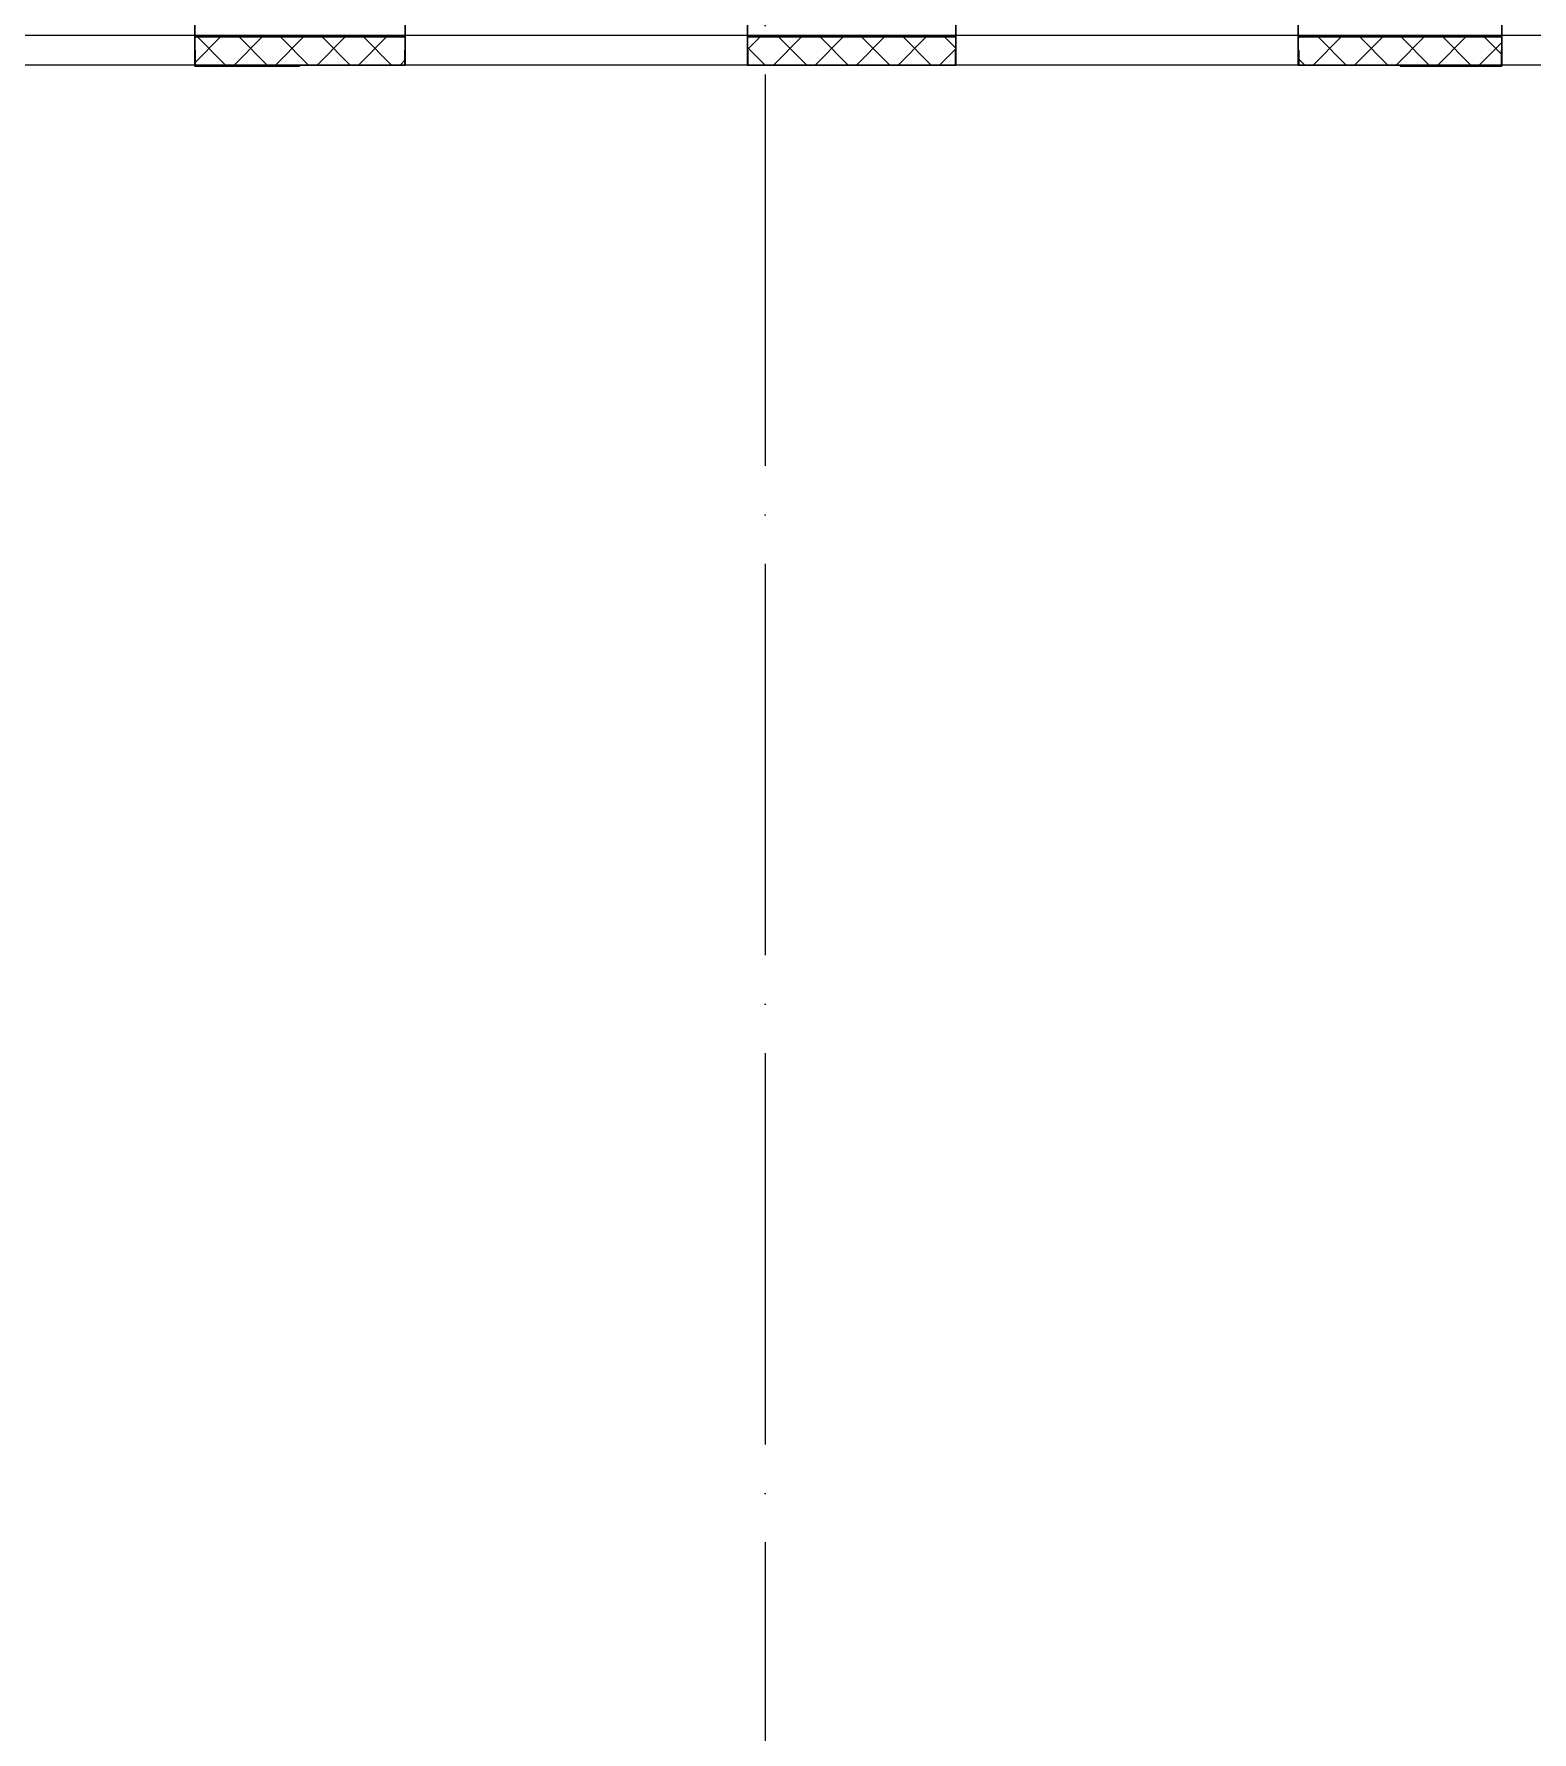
# Model space of a CAD drawing. Header units: millimetres. Extents: x -1073752 to 1436911, y -1379358 to 94781.
# Drawn here: x -1012804 to -1005148, y -891239 to -882562 of the extents above; entities that cross this region are included whole.
import ezdxf

# ---------------------------------------------------------------- set-up
doc = ezdxf.new("R2010")
doc.units = ezdxf.units.MM
doc.linetypes.add('ADSK_Линия сетки', pattern=[25, 20, -2.5, 0, -2.5])
for name, color, linetype, lineweight in [('Оси', 252, 'Continuous', 9), ('Стены внутренние', 7, 'Continuous', 18), ('Стены наружные', 7, 'Continuous', 18), ('Стены штриховка', 7, 'Continuous', 9)]:
    doc.layers.add(name, color=color, linetype=linetype, lineweight=lineweight)

# ---------------------------------------------------------------- blocks, each defined once
blk = doc.blocks.new('1 этаж')
at = {"layer": 'Оси', "color": 251, "linetype": 'ADSK_Линия сетки', "ltscale": 100, "true_color": 0x636466}
blk.add_line((-16655.8, 32206.9), (-16655.8, -33769.9), dxfattribs=at)
at = {"layer": 'Стены внутренние', "color": 251, "lineweight": 30, "true_color": 0x636466}
for p, q in [((-19570.8, 15456.3), (-19570.8, 14906.3)), ((-18495.8, 14906.3), (-18495.8, 15456.3)), ((-16745.8, 15456.3), (-16745.8, 14906.3)), ((-15680.8, 14906.3), (-15680.8, 15456.3)), ((-13930.8, 15456.3), (-13930.8, 14906.3)), ((-12890.8, 14906.3), (-12890.8, 15456.3)), ((-19570.8, 14906.3), (-18495.8, 14906.3)), ((-19570.8, 14896.3), (-19570.8, 14754.3)), ((-18495.8, 14754.3), (-18495.8, 14896.3)), ((-16745.8, 14906.3), (-15680.8, 14906.3)), ((-16745.8, 14896.3), (-16745.8, 14754.3)), ((-15680.8, 14754.3), (-15680.8, 14896.3)), ((-13930.8, 14906.3), (-12890.8, 14906.3)), ((-13930.8, 14896.3), (-13930.8, 14754.3)), ((-12890.8, 14754.3), (-12890.8, 14896.3)), ((-19570.8, 14754.3), (-18495.8, 14754.3)), ((-16745.8, 14754.3), (-15680.8, 14754.3)), ((-13930.8, 14754.3), (-13410.8, 14754.3))]:
    blk.add_line(p, q, dxfattribs=at)
at = {"layer": 'Стены внутренние', "color": 251, "true_color": 0x636466}
for p, q in [((-19570.8, 14906.3), (-21320.8, 14906.3)), ((-16745.8, 14906.3), (-18495.8, 14906.3)), ((-13930.8, 14906.3), (-15680.8, 14906.3)), ((-11140.8, 14906.3), (-12890.8, 14906.3)), ((-19570.8, 14754.3), (-21320.8, 14754.3)), ((-16745.8, 14754.3), (-18495.8, 14754.3)), ((-13930.8, 14754.3), (-15680.8, 14754.3)), ((-11140.8, 14754.3), (-12890.8, 14754.3))]:
    blk.add_line(p, q, dxfattribs=at)
at = {"layer": 'Стены внутренние', "color": 251, "linetype": 'Continuous', "lineweight": 9, "true_color": 0x636466}
for p, q in [((-19568.8, 14768.3), (-19440.9, 14896.3)), ((-19415.1, 14756.3), (-19555.1, 14896.3)), ((-19368.7, 14756.3), (-19228.7, 14896.3)), ((-19202.9, 14756.3), (-19342.9, 14896.3)), ((-19156.6, 14756.3), (-19016.6, 14896.3)), ((-18990.8, 14756.3), (-19130.8, 14896.3)), ((-18944.5, 14756.3), (-18804.5, 14896.3)), ((-18778.7, 14756.3), (-18918.7, 14896.3)), ((-18732.3, 14756.3), (-18592.3, 14896.3)), ((-18566.5, 14756.3), (-18706.5, 14896.3)), ((-16745.8, 14833.6), (-16683.2, 14896.3)), ((-16657.3, 14756.3), (-16745.8, 14844.7)), ((-16611, 14756.3), (-16471, 14896.3)), ((-16445.2, 14756.3), (-16585.2, 14896.3)), ((-16398.9, 14756.3), (-16258.9, 14896.3)), ((-16233.1, 14756.3), (-16373.1, 14896.3)), ((-16186.8, 14756.3), (-16046.8, 14896.3)), ((-16020.9, 14756.3), (-16160.9, 14896.3)), ((-15974.6, 14756.3), (-15834.6, 14896.3)), ((-15808.8, 14756.3), (-15948.8, 14896.3)), ((-15762.5, 14756.3), (-15680.8, 14838)), ((-15680.8, 14840.4), (-15736.7, 14896.3)), ((-13930.8, 14890.9), (-13925.4, 14896.3)), ((-13853.3, 14756.3), (-13713.3, 14896.3)), ((-13687.5, 14756.3), (-13827.5, 14896.3)), ((-13641.2, 14756.3), (-13501.2, 14896.3)), ((-13475.4, 14756.3), (-13615.4, 14896.3)), ((-13429, 14756.3), (-13289, 14896.3)), ((-13263.2, 14756.3), (-13403.2, 14896.3)), ((-13216.9, 14756.3), (-13076.9, 14896.3)), ((-13051.1, 14756.3), (-13191.1, 14896.3)), ((-13004.8, 14756.3), (-12890.8, 14870.3)), ((-12892.8, 14810.1), (-12979, 14896.3)), ((-19493, 14756.3), (-19494.2, 14754.3)), ((-19283.9, 14754.3), (-19285, 14756.3)), ((-18520.2, 14756.3), (-18497.8, 14778.7)), ((-16743.8, 14825.1), (-16745.8, 14828.6)), ((-16677.4, 14756.3), (-16678.6, 14754.3)), ((-16468.3, 14754.3), (-16469.4, 14756.3)), ((-13930.8, 14828), (-13928.8, 14828)), ((-13899.6, 14756.3), (-13928.8, 14785.4))]:
    blk.add_line(p, q, dxfattribs=at)
at = {"layer": 'Стены наружные', "color": 251, "lineweight": 30, "true_color": 0x636466}
for p, q in [((-19570.8, 14906.3), (-19570.8, 14896.3)), ((-18495.8, 14896.3), (-18495.8, 14906.3)), ((-16745.8, 14906.3), (-16745.8, 14896.3)), ((-15680.8, 14896.3), (-15680.8, 14906.3)), ((-13930.8, 14906.3), (-13930.8, 14896.3)), ((-12890.8, 14896.3), (-12890.8, 14906.3)), ((-19035.8, 14753.3), (-19570.8, 14753.3)), ((-19570.8, 14753.3), (-19570.8, 14748.3)), ((-19035.8, 14748.3), (-19035.8, 14753.3)), ((-12890.8, 14754.3), (-13410.8, 14754.3)), ((-13410.8, 14754.3), (-13410.8, 14749.3)), ((-12890.8, 14749.3), (-12890.8, 14754.3)), ((-19570.8, 14748.3), (-19035.8, 14748.3)), ((-13410.8, 14749.3), (-12890.8, 14749.3))]:
    blk.add_line(p, q, dxfattribs=at)
at = {"layer": 'Стены наружные', "color": 251, "linetype": 'Continuous', "lineweight": 9, "true_color": 0x636466}
for p, q in [((-19494.8, 14753.3), (-19497.7, 14748.3)), ((-19280.4, 14748.3), (-19283.3, 14753.3))]:
    blk.add_line(p, q, dxfattribs=at)
at = {"layer": 'Стены штриховка', "color": 251, "true_color": 0x636466}
for p, q in [((-18495.8, 14896.3), (-19570.8, 14896.3)), ((-15680.8, 14896.3), (-16745.8, 14896.3)), ((-12890.8, 14896.3), (-13930.8, 14896.3)), ((-19568.8, 14830.3), (-19570.8, 14830.3)), ((-19568.8, 14830.3), (-19568.8, 14756.3)), ((-19568.8, 14756.3), (-18497.8, 14756.3)), ((-18495.8, 14830.3), (-18497.8, 14830.3)), ((-18497.8, 14756.3), (-18497.8, 14830.3)), ((-16743.8, 14830.3), (-16745.8, 14830.3)), ((-16743.8, 14830.3), (-16743.8, 14756.3)), ((-16743.8, 14756.3), (-15682.8, 14756.3)), ((-15680.8, 14830.3), (-15682.8, 14830.3)), ((-15682.8, 14756.3), (-15682.8, 14830.3)), ((-13928.8, 14830.3), (-13930.8, 14830.3)), ((-13928.8, 14830.3), (-13928.8, 14756.3)), ((-13928.8, 14756.3), (-12892.8, 14756.3)), ((-12890.8, 14830.3), (-12892.8, 14830.3)), ((-12892.8, 14756.3), (-12892.8, 14830.3))]:
    blk.add_line(p, q, dxfattribs=at)

msp = doc.modelspace()

# ---------------------------------------------------------------- block references
msp.add_blockref('1 этаж', (-992411.4, -897475.7))

doc.saveas('drawing.dxf')
